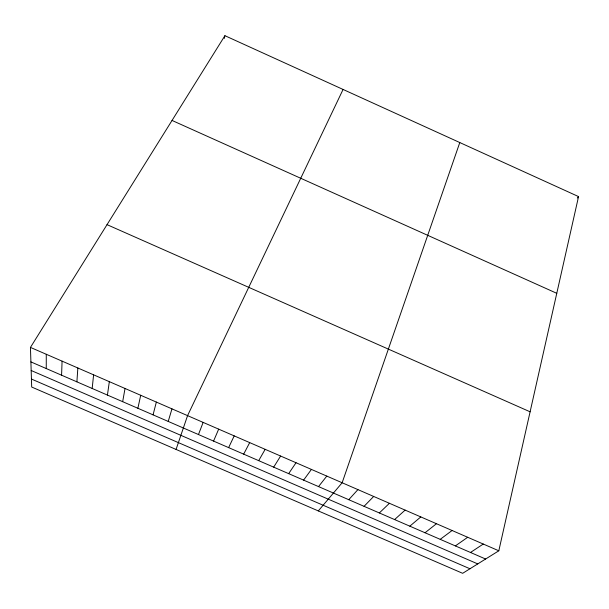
<?xml version="1.0" encoding="UTF-8"?>
<svg xmlns="http://www.w3.org/2000/svg" width="609" height="609" viewBox="0 0 609 609"><rect width="100%" height="100%" fill="white"/><g stroke="black" fill="none" stroke-linecap="round" stroke-linejoin="round"><path stroke-width="0.91" d="M46.261 368.552L46.276 354.278M61.585 375.197L62.08 361.137M76.894 381.835L77.853 367.988M92.18 388.458L93.603 374.832M107.435 395.074L109.331 381.66M122.668 401.681L125.028 388.473M137.878 408.274L140.702 395.279M224.302 38.413L224.919 35.687L578.55 196.585L498.817 550.795L462.657 573.313L31.691 387.035L30.45 347.404L224.919 35.687M153.065 414.858L156.346 402.077M168.221 421.428L171.966 408.86M176.07 449.442L187.564 415.635L343.08 89.447M459.795 142.552L342.144 482.762L318.301 510.921M198.473 434.544L203.132 422.395M213.561 441.083L218.684 429.147M228.634 447.615L234.199 435.884M243.676 454.139L249.698 442.614M258.688 460.648L265.166 449.335M273.685 467.149L280.612 456.042M288.658 473.635L296.035 462.733M303.609 480.12L311.427 469.417M318.53 486.591L326.797 476.093M577.355 198.009L578.55 196.585M348.759 499.692L357.925 489.613M364.06 506.33L373.682 496.457M379.346 512.953L389.417 503.293M394.594 519.568L405.122 510.106M409.827 526.168L420.804 516.919M425.029 532.761L436.455 523.717M440.216 539.338L452.084 530.5M455.372 545.908L467.689 537.283M470.506 552.47L483.264 544.043M31.173 370.5L477.76 563.911M31.44 379.042L469.965 568.768M30.45 347.404L498.817 550.795M30.899 361.898L485.609 559.024M107.024 224.652L530.104 411.806M172.035 120.445L556.778 293.31"/></g></svg>
